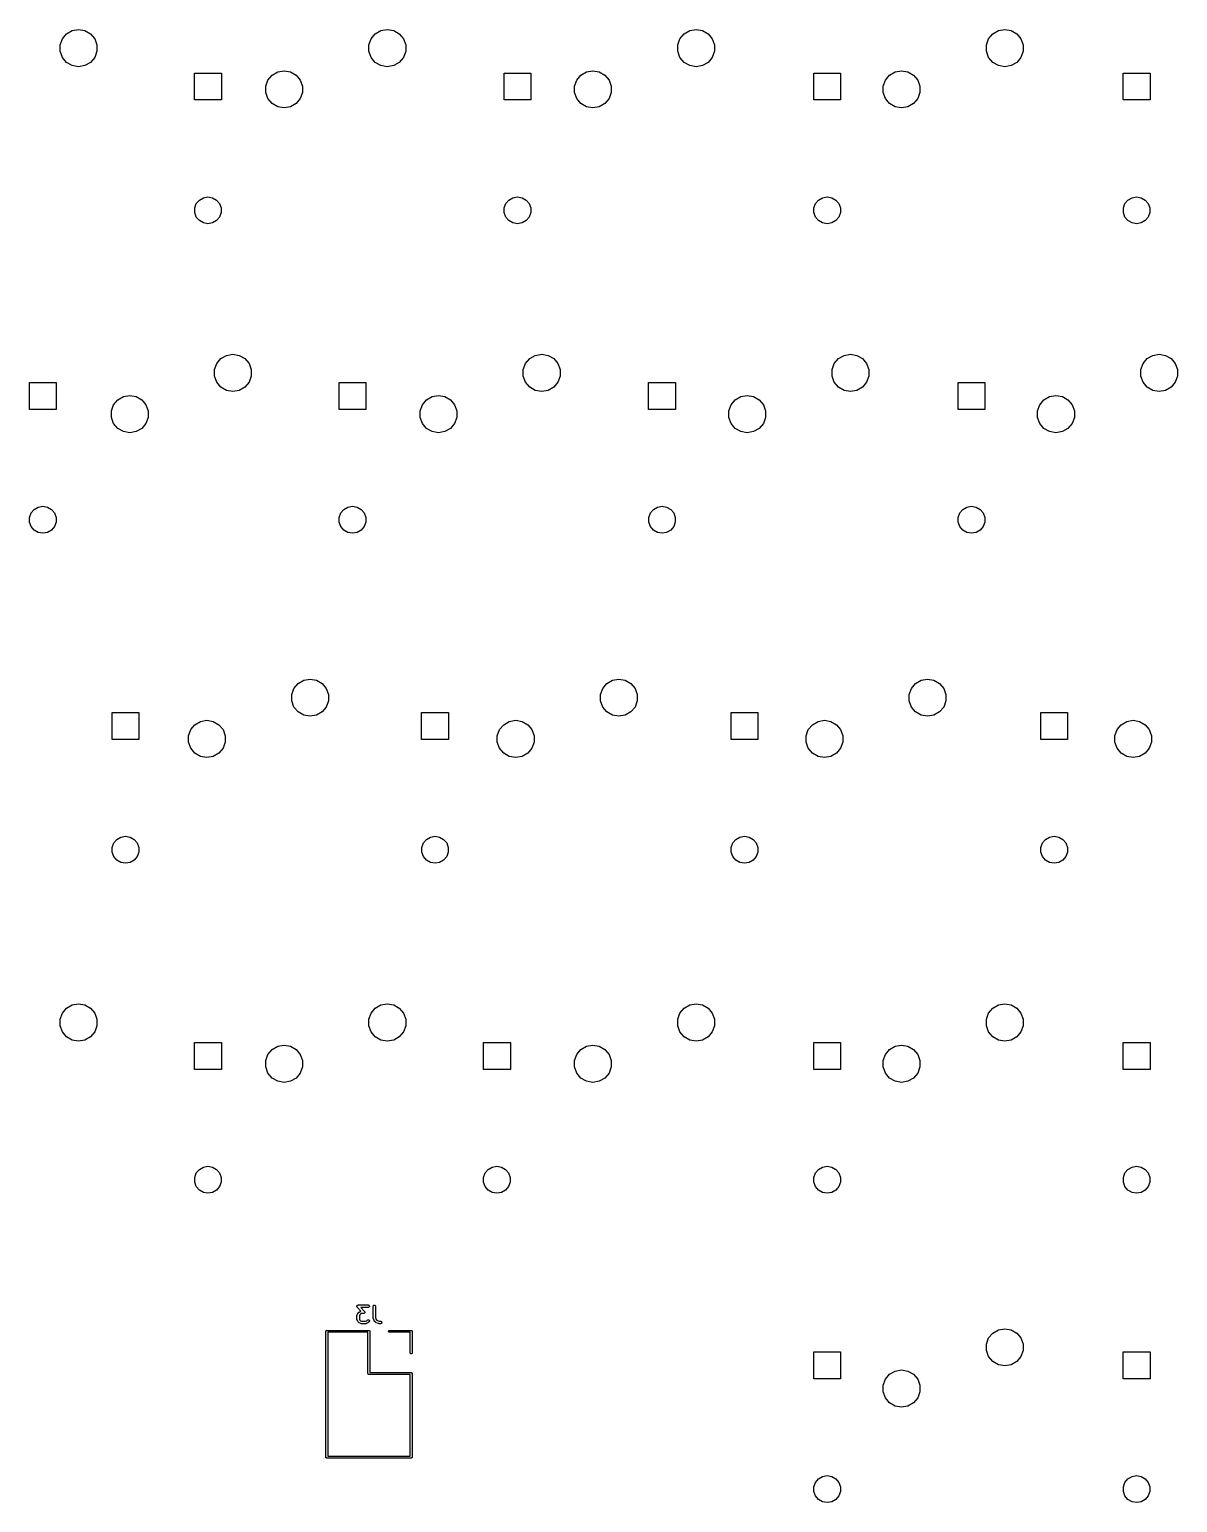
# Model space of a CAD drawing. Extents: x 48 to 327, y -250 to -138.
# Drawn here: x 190.1 to 260.8, y -244.5 to -153.8 of the extents above; entities that cross this region are included whole.
import ezdxf

# ---------------------------------------------------------------- set-up
doc = ezdxf.new("R2010")
doc.units = 0
doc.header["$MEASUREMENT"] = 0
doc.layers.add('BLACK', color=7, linetype='CONTINUOUS')

msp = doc.modelspace()

# ---------------------------------------------------------------- linework, layer by layer
at = {"layer": 'Black'}
for p, q in [((192.171, -154.346), (192.427, -154.041)), ((192.427, -154.041), (192.773, -153.842)), ((192.773, -153.842), (193.165, -153.773)), ((193.165, -153.773), (193.557, -153.842)), ((193.557, -153.842), (193.903, -154.041)), ((193.903, -154.041), (194.159, -154.346)), ((211.171, -154.346), (211.427, -154.041)), ((211.427, -154.041), (211.773, -153.842)), ((211.773, -153.842), (212.165, -153.773)), ((212.165, -153.773), (212.557, -153.842)), ((212.557, -153.842), (212.903, -154.041)), ((212.903, -154.041), (213.159, -154.346)), ((230.171, -154.346), (230.427, -154.041)), ((230.427, -154.041), (230.773, -153.842)), ((230.773, -153.842), (231.165, -153.773)), ((231.165, -153.773), (231.557, -153.842)), ((231.557, -153.842), (231.903, -154.041)), ((231.903, -154.041), (232.159, -154.346)), ((249.171, -154.346), (249.427, -154.041)), ((249.427, -154.041), (249.773, -153.842)), ((249.773, -153.842), (250.165, -153.773)), ((250.165, -153.773), (250.557, -153.842)), ((250.557, -153.842), (250.903, -154.041)), ((250.903, -154.041), (251.159, -154.346)), ((192.035, -154.721), (192.171, -154.346)), ((192.035, -155.119), (192.035, -154.721)), ((194.159, -154.346), (194.295, -154.721)), ((194.295, -154.721), (194.295, -155.119)), ((211.035, -154.721), (211.171, -154.346)), ((211.035, -155.119), (211.035, -154.721)), ((213.159, -154.346), (213.295, -154.721)), ((213.295, -154.721), (213.295, -155.119)), ((230.035, -154.721), (230.171, -154.346)), ((230.035, -155.119), (230.035, -154.721)), ((232.159, -154.346), (232.295, -154.721)), ((232.295, -154.721), (232.295, -155.119)), ((249.035, -154.721), (249.171, -154.346)), ((249.035, -155.119), (249.035, -154.721)), ((251.159, -154.346), (251.295, -154.721)), ((251.295, -154.721), (251.295, -155.119)), ((192.171, -155.494), (192.035, -155.119)), ((192.427, -155.799), (192.171, -155.494)), ((192.773, -155.998), (192.427, -155.799)), ((193.165, -156.067), (192.773, -155.998)), ((193.557, -155.998), (193.165, -156.067)), ((193.903, -155.799), (193.557, -155.998)), ((194.159, -155.494), (193.903, -155.799)), ((194.295, -155.119), (194.159, -155.494)), ((211.171, -155.494), (211.035, -155.119)), ((211.427, -155.799), (211.171, -155.494)), ((211.773, -155.998), (211.427, -155.799)), ((212.165, -156.067), (211.773, -155.998)), ((212.557, -155.998), (212.165, -156.067)), ((212.903, -155.799), (212.557, -155.998)), ((213.159, -155.494), (212.903, -155.799)), ((213.295, -155.119), (213.159, -155.494)), ((230.171, -155.494), (230.035, -155.119)), ((230.427, -155.799), (230.171, -155.494)), ((230.773, -155.998), (230.427, -155.799)), ((231.165, -156.067), (230.773, -155.998)), ((231.557, -155.998), (231.165, -156.067)), ((231.903, -155.799), (231.557, -155.998)), ((232.159, -155.494), (231.903, -155.799)), ((232.295, -155.119), (232.159, -155.494)), ((249.171, -155.494), (249.035, -155.119)), ((249.427, -155.799), (249.171, -155.494)), ((249.773, -155.998), (249.427, -155.799)), ((250.165, -156.067), (249.773, -155.998)), ((250.557, -155.998), (250.165, -156.067)), ((250.903, -155.799), (250.557, -155.998)), ((251.159, -155.494), (250.903, -155.799)), ((251.295, -155.119), (251.159, -155.494)), ((200.304, -158.115), (200.304, -156.464)), ((200.304, -156.464), (201.956, -156.464)), ((201.956, -156.464), (201.956, -158.115)), ((204.685, -157.261), (204.821, -156.886)), ((204.821, -156.886), (205.077, -156.581)), ((205.077, -156.581), (205.423, -156.382)), ((205.423, -156.382), (205.815, -156.313)), ((205.815, -156.313), (206.207, -156.382)), ((206.207, -156.382), (206.553, -156.581)), ((206.553, -156.581), (206.809, -156.886)), ((206.809, -156.886), (206.945, -157.261)), ((219.355, -158.115), (219.355, -156.464)), ((219.355, -156.464), (221.005, -156.464)), ((221.005, -156.464), (221.005, -158.115)), ((223.685, -157.261), (223.821, -156.886)), ((223.821, -156.886), (224.077, -156.581)), ((224.077, -156.581), (224.423, -156.382)), ((224.423, -156.382), (224.815, -156.313)), ((224.815, -156.313), (225.207, -156.382)), ((225.207, -156.382), (225.553, -156.581)), ((225.553, -156.581), (225.809, -156.886)), ((225.809, -156.886), (225.945, -157.261)), ((238.404, -158.115), (238.404, -156.464)), ((238.404, -156.464), (240.055, -156.464)), ((240.055, -156.464), (240.055, -158.115)), ((242.685, -157.261), (242.821, -156.886)), ((242.821, -156.886), (243.077, -156.581)), ((243.077, -156.581), (243.423, -156.382)), ((243.423, -156.382), (243.815, -156.313)), ((243.815, -156.313), (244.207, -156.382)), ((244.207, -156.382), (244.553, -156.581)), ((244.553, -156.581), (244.809, -156.886)), ((244.809, -156.886), (244.945, -157.261)), ((257.454, -158.115), (257.454, -156.464)), ((257.454, -156.464), (259.106, -156.464)), ((259.106, -156.464), (259.106, -158.115)), ((204.685, -157.659), (204.685, -157.261)), ((204.821, -158.034), (204.685, -157.659)), ((206.945, -157.659), (206.809, -158.034)), ((206.945, -157.261), (206.945, -157.659)), ((223.685, -157.659), (223.685, -157.261)), ((223.821, -158.034), (223.685, -157.659)), ((225.945, -157.659), (225.809, -158.034)), ((225.945, -157.261), (225.945, -157.659)), ((242.685, -157.659), (242.685, -157.261)), ((242.821, -158.034), (242.685, -157.659)), ((244.945, -157.659), (244.809, -158.034)), ((244.945, -157.261), (244.945, -157.659)), ((201.956, -158.115), (200.304, -158.115)), ((205.077, -158.339), (204.821, -158.034)), ((205.423, -158.538), (205.077, -158.339)), ((205.815, -158.607), (205.423, -158.538)), ((206.207, -158.538), (205.815, -158.607)), ((206.553, -158.339), (206.207, -158.538)), ((206.809, -158.034), (206.553, -158.339)), ((221.005, -158.115), (219.355, -158.115)), ((224.077, -158.339), (223.821, -158.034)), ((224.423, -158.538), (224.077, -158.339)), ((224.815, -158.607), (224.423, -158.538)), ((225.207, -158.538), (224.815, -158.607)), ((225.553, -158.339), (225.207, -158.538)), ((225.809, -158.034), (225.553, -158.339)), ((240.055, -158.115), (238.404, -158.115)), ((243.077, -158.339), (242.821, -158.034)), ((243.423, -158.538), (243.077, -158.339)), ((243.815, -158.607), (243.423, -158.538)), ((244.207, -158.538), (243.815, -158.607)), ((244.553, -158.339), (244.207, -158.538)), ((244.809, -158.034), (244.553, -158.339)), ((259.106, -158.115), (257.454, -158.115)), ((200.597, -164.275), (200.847, -164.131)), ((200.847, -164.131), (201.13, -164.081)), ((201.13, -164.081), (201.413, -164.131)), ((201.413, -164.131), (201.663, -164.275)), ((219.647, -164.275), (219.897, -164.131)), ((219.897, -164.131), (220.18, -164.081)), ((220.18, -164.081), (220.463, -164.131)), ((220.463, -164.131), (220.713, -164.275)), ((238.697, -164.275), (238.947, -164.131)), ((238.947, -164.131), (239.23, -164.081)), ((239.23, -164.081), (239.513, -164.131)), ((239.513, -164.131), (239.763, -164.275)), ((257.747, -164.275), (257.997, -164.131)), ((257.997, -164.131), (258.28, -164.081)), ((258.28, -164.081), (258.563, -164.131)), ((258.563, -164.131), (258.813, -164.275)), ((200.314, -164.766), (200.412, -164.496)), ((200.314, -165.054), (200.314, -164.766)), ((200.412, -165.324), (200.314, -165.054)), ((200.412, -164.496), (200.597, -164.275)), ((201.663, -164.275), (201.848, -164.496)), ((201.848, -164.496), (201.946, -164.766)), ((201.946, -165.054), (201.848, -165.324)), ((201.946, -164.766), (201.946, -165.054)), ((219.364, -164.766), (219.462, -164.496)), ((219.364, -165.054), (219.364, -164.766)), ((219.462, -165.324), (219.364, -165.054)), ((219.462, -164.496), (219.647, -164.275)), ((220.713, -164.275), (220.898, -164.496)), ((220.898, -164.496), (220.996, -164.766)), ((220.996, -165.054), (220.898, -165.324)), ((220.996, -164.766), (220.996, -165.054)), ((238.414, -164.766), (238.512, -164.496)), ((238.414, -165.054), (238.414, -164.766)), ((238.512, -165.324), (238.414, -165.054)), ((238.512, -164.496), (238.697, -164.275)), ((239.763, -164.275), (239.948, -164.496)), ((239.948, -164.496), (240.046, -164.766)), ((240.046, -165.054), (239.948, -165.324)), ((240.046, -164.766), (240.046, -165.054)), ((257.464, -164.766), (257.562, -164.496)), ((257.464, -165.054), (257.464, -164.766)), ((257.562, -165.324), (257.464, -165.054)), ((257.562, -164.496), (257.747, -164.275)), ((258.813, -164.275), (258.998, -164.496)), ((258.998, -164.496), (259.096, -164.766)), ((259.096, -165.054), (258.998, -165.324)), ((259.096, -164.766), (259.096, -165.054)), ((200.597, -165.545), (200.412, -165.324)), ((200.847, -165.689), (200.597, -165.545)), ((201.13, -165.739), (200.847, -165.689)), ((201.413, -165.689), (201.13, -165.739)), ((201.663, -165.545), (201.413, -165.689)), ((201.848, -165.324), (201.663, -165.545)), ((219.647, -165.545), (219.462, -165.324)), ((219.897, -165.689), (219.647, -165.545)), ((220.18, -165.739), (219.897, -165.689)), ((220.463, -165.689), (220.18, -165.739)), ((220.713, -165.545), (220.463, -165.689)), ((220.898, -165.324), (220.713, -165.545)), ((238.697, -165.545), (238.512, -165.324)), ((238.947, -165.689), (238.697, -165.545)), ((239.23, -165.739), (238.947, -165.689)), ((239.513, -165.689), (239.23, -165.739)), ((239.763, -165.545), (239.513, -165.689)), ((239.948, -165.324), (239.763, -165.545)), ((257.747, -165.545), (257.562, -165.324)), ((257.997, -165.689), (257.747, -165.545)), ((258.28, -165.739), (257.997, -165.689)), ((258.563, -165.689), (258.28, -165.739)), ((258.813, -165.545), (258.563, -165.689)), ((258.998, -165.324), (258.813, -165.545)), ((201.671, -174.346), (201.927, -174.041)), ((201.927, -174.041), (202.273, -173.842)), ((202.273, -173.842), (202.665, -173.773)), ((202.665, -173.773), (203.057, -173.842)), ((203.057, -173.842), (203.403, -174.041)), ((203.403, -174.041), (203.659, -174.346)), ((220.671, -174.346), (220.927, -174.041)), ((220.927, -174.041), (221.273, -173.842)), ((221.273, -173.842), (221.665, -173.773)), ((221.665, -173.773), (222.057, -173.842)), ((222.057, -173.842), (222.403, -174.041)), ((222.403, -174.041), (222.659, -174.346)), ((239.671, -174.346), (239.927, -174.041)), ((239.927, -174.041), (240.273, -173.842)), ((240.273, -173.842), (240.665, -173.773)), ((240.665, -173.773), (241.057, -173.842)), ((241.057, -173.842), (241.403, -174.041)), ((241.403, -174.041), (241.659, -174.346)), ((258.671, -174.346), (258.927, -174.041)), ((258.927, -174.041), (259.273, -173.842)), ((259.273, -173.842), (259.665, -173.773)), ((259.665, -173.773), (260.057, -173.842)), ((260.057, -173.842), (260.403, -174.041)), ((260.403, -174.041), (260.659, -174.346)), ((201.535, -174.721), (201.671, -174.346)), ((201.535, -175.119), (201.535, -174.721)), ((203.659, -174.346), (203.795, -174.721)), ((203.795, -174.721), (203.795, -175.119)), ((220.535, -174.721), (220.671, -174.346)), ((220.535, -175.119), (220.535, -174.721)), ((222.659, -174.346), (222.795, -174.721)), ((222.795, -174.721), (222.795, -175.119)), ((239.535, -174.721), (239.671, -174.346)), ((239.535, -175.119), (239.535, -174.721)), ((241.659, -174.346), (241.795, -174.721)), ((241.795, -174.721), (241.795, -175.119)), ((258.535, -174.721), (258.671, -174.346)), ((258.535, -175.119), (258.535, -174.721)), ((260.659, -174.346), (260.795, -174.721)), ((260.795, -174.721), (260.795, -175.119)), ((190.144, -177.165), (190.144, -175.514)), ((190.144, -175.514), (191.796, -175.514)), ((191.796, -175.514), (191.796, -177.165)), ((201.671, -175.494), (201.535, -175.119)), ((201.927, -175.799), (201.671, -175.494)), ((202.273, -175.998), (201.927, -175.799)), ((203.403, -175.799), (203.057, -175.998)), ((203.659, -175.494), (203.403, -175.799)), ((203.795, -175.119), (203.659, -175.494)), ((209.194, -177.165), (209.194, -175.514)), ((209.194, -175.514), (210.845, -175.514)), ((210.845, -175.514), (210.845, -177.165)), ((220.671, -175.494), (220.535, -175.119)), ((220.927, -175.799), (220.671, -175.494)), ((221.273, -175.998), (220.927, -175.799)), ((222.403, -175.799), (222.057, -175.998)), ((222.659, -175.494), (222.403, -175.799)), ((222.795, -175.119), (222.659, -175.494)), ((228.244, -177.165), (228.244, -175.514)), ((228.244, -175.514), (229.895, -175.514)), ((229.895, -175.514), (229.895, -177.165)), ((239.671, -175.494), (239.535, -175.119)), ((239.927, -175.799), (239.671, -175.494)), ((240.273, -175.998), (239.927, -175.799)), ((241.403, -175.799), (241.057, -175.998)), ((241.659, -175.494), (241.403, -175.799)), ((241.795, -175.119), (241.659, -175.494)), ((247.294, -177.165), (247.294, -175.514)), ((247.294, -175.514), (248.945, -175.514)), ((248.945, -175.514), (248.945, -177.165)), ((258.671, -175.494), (258.535, -175.119)), ((258.927, -175.799), (258.671, -175.494)), ((259.273, -175.998), (258.927, -175.799)), ((260.403, -175.799), (260.057, -175.998)), ((260.659, -175.494), (260.403, -175.799)), ((260.795, -175.119), (260.659, -175.494)), ((195.321, -176.886), (195.577, -176.581)), ((195.577, -176.581), (195.923, -176.382)), ((195.923, -176.382), (196.315, -176.313)), ((196.315, -176.313), (196.707, -176.382)), ((196.707, -176.382), (197.053, -176.581)), ((197.053, -176.581), (197.309, -176.886)), ((202.665, -176.067), (202.273, -175.998)), ((203.057, -175.998), (202.665, -176.067)), ((214.321, -176.886), (214.577, -176.581)), ((214.577, -176.581), (214.923, -176.382)), ((214.923, -176.382), (215.315, -176.313)), ((215.315, -176.313), (215.707, -176.382)), ((215.707, -176.382), (216.053, -176.581)), ((216.053, -176.581), (216.309, -176.886)), ((221.665, -176.067), (221.273, -175.998)), ((222.057, -175.998), (221.665, -176.067)), ((233.321, -176.886), (233.577, -176.581)), ((233.577, -176.581), (233.923, -176.382)), ((233.923, -176.382), (234.315, -176.313)), ((234.315, -176.313), (234.707, -176.382)), ((234.707, -176.382), (235.053, -176.581)), ((235.053, -176.581), (235.309, -176.886)), ((240.665, -176.067), (240.273, -175.998)), ((241.057, -175.998), (240.665, -176.067)), ((252.321, -176.886), (252.577, -176.581)), ((252.577, -176.581), (252.923, -176.382)), ((252.923, -176.382), (253.315, -176.313)), ((253.315, -176.313), (253.707, -176.382)), ((253.707, -176.382), (254.053, -176.581)), ((254.053, -176.581), (254.309, -176.886)), ((259.665, -176.067), (259.273, -175.998)), ((260.057, -175.998), (259.665, -176.067)), ((191.796, -177.165), (190.144, -177.165)), ((195.185, -177.261), (195.321, -176.886)), ((195.185, -177.659), (195.185, -177.261)), ((195.321, -178.034), (195.185, -177.659)), ((197.309, -176.886), (197.445, -177.261)), ((197.445, -177.659), (197.309, -178.034)), ((197.445, -177.261), (197.445, -177.659)), ((210.845, -177.165), (209.194, -177.165)), ((214.185, -177.261), (214.321, -176.886)), ((214.185, -177.659), (214.185, -177.261)), ((214.321, -178.034), (214.185, -177.659)), ((216.309, -176.886), (216.445, -177.261)), ((216.445, -177.659), (216.309, -178.034)), ((216.445, -177.261), (216.445, -177.659)), ((229.895, -177.165), (228.244, -177.165)), ((233.185, -177.261), (233.321, -176.886)), ((233.185, -177.659), (233.185, -177.261)), ((233.321, -178.034), (233.185, -177.659)), ((235.309, -176.886), (235.445, -177.261)), ((235.445, -177.659), (235.309, -178.034)), ((235.445, -177.261), (235.445, -177.659)), ((248.945, -177.165), (247.294, -177.165)), ((252.185, -177.261), (252.321, -176.886)), ((252.185, -177.659), (252.185, -177.261)), ((252.321, -178.034), (252.185, -177.659)), ((254.309, -176.886), (254.445, -177.261)), ((254.445, -177.659), (254.309, -178.034)), ((254.445, -177.261), (254.445, -177.659)), ((195.577, -178.339), (195.321, -178.034)), ((195.923, -178.538), (195.577, -178.339)), ((196.315, -178.607), (195.923, -178.538)), ((196.707, -178.538), (196.315, -178.607)), ((197.053, -178.339), (196.707, -178.538)), ((197.309, -178.034), (197.053, -178.339)), ((214.577, -178.339), (214.321, -178.034)), ((214.923, -178.538), (214.577, -178.339)), ((215.315, -178.607), (214.923, -178.538)), ((215.707, -178.538), (215.315, -178.607)), ((216.053, -178.339), (215.707, -178.538)), ((216.309, -178.034), (216.053, -178.339)), ((233.577, -178.339), (233.321, -178.034)), ((233.923, -178.538), (233.577, -178.339)), ((234.315, -178.607), (233.923, -178.538)), ((234.707, -178.538), (234.315, -178.607)), ((235.053, -178.339), (234.707, -178.538)), ((235.309, -178.034), (235.053, -178.339)), ((252.577, -178.339), (252.321, -178.034)), ((252.923, -178.538), (252.577, -178.339)), ((253.315, -178.607), (252.923, -178.538)), ((253.707, -178.538), (253.315, -178.607)), ((254.053, -178.339), (253.707, -178.538)), ((254.309, -178.034), (254.053, -178.339)), ((190.437, -183.325), (190.687, -183.181)), ((190.687, -183.181), (190.97, -183.131)), ((190.97, -183.131), (191.253, -183.181)), ((191.253, -183.181), (191.503, -183.325)), ((209.487, -183.325), (209.737, -183.181)), ((209.737, -183.181), (210.02, -183.131)), ((210.02, -183.131), (210.303, -183.181)), ((210.303, -183.181), (210.553, -183.325)), ((228.537, -183.325), (228.787, -183.181)), ((228.787, -183.181), (229.07, -183.131)), ((229.07, -183.131), (229.353, -183.181)), ((229.353, -183.181), (229.603, -183.325)), ((247.587, -183.325), (247.837, -183.181)), ((247.837, -183.181), (248.12, -183.131)), ((248.12, -183.131), (248.403, -183.181)), ((248.403, -183.181), (248.653, -183.325)), ((190.154, -183.816), (190.252, -183.546)), ((190.154, -184.104), (190.154, -183.816)), ((190.252, -184.374), (190.154, -184.104)), ((190.252, -183.546), (190.437, -183.325)), ((191.503, -183.325), (191.688, -183.546)), ((191.688, -183.546), (191.786, -183.816)), ((191.786, -184.104), (191.688, -184.374)), ((191.786, -183.816), (191.786, -184.104)), ((209.204, -183.816), (209.302, -183.546)), ((209.204, -184.104), (209.204, -183.816)), ((209.302, -184.374), (209.204, -184.104)), ((209.302, -183.546), (209.487, -183.325)), ((210.553, -183.325), (210.738, -183.546)), ((210.738, -183.546), (210.836, -183.816)), ((210.836, -184.104), (210.738, -184.374)), ((210.836, -183.816), (210.836, -184.104)), ((228.254, -183.816), (228.352, -183.546)), ((228.254, -184.104), (228.254, -183.816)), ((228.352, -184.374), (228.254, -184.104)), ((228.352, -183.546), (228.537, -183.325)), ((229.603, -183.325), (229.788, -183.546)), ((229.788, -183.546), (229.886, -183.816)), ((229.886, -184.104), (229.788, -184.374)), ((229.886, -183.816), (229.886, -184.104)), ((247.304, -183.816), (247.402, -183.546)), ((247.304, -184.104), (247.304, -183.816)), ((247.402, -184.374), (247.304, -184.104)), ((247.402, -183.546), (247.587, -183.325)), ((248.653, -183.325), (248.838, -183.546)), ((248.838, -183.546), (248.936, -183.816)), ((248.936, -184.104), (248.838, -184.374)), ((248.936, -183.816), (248.936, -184.104)), ((190.437, -184.595), (190.252, -184.374)), ((190.687, -184.739), (190.437, -184.595)), ((190.97, -184.789), (190.687, -184.739)), ((191.253, -184.739), (190.97, -184.789)), ((191.503, -184.595), (191.253, -184.739)), ((191.688, -184.374), (191.503, -184.595)), ((209.487, -184.595), (209.302, -184.374)), ((209.737, -184.739), (209.487, -184.595)), ((210.02, -184.789), (209.737, -184.739)), ((210.303, -184.739), (210.02, -184.789)), ((210.553, -184.595), (210.303, -184.739)), ((210.738, -184.374), (210.553, -184.595)), ((228.537, -184.595), (228.352, -184.374)), ((228.787, -184.739), (228.537, -184.595)), ((229.07, -184.789), (228.787, -184.739)), ((229.353, -184.739), (229.07, -184.789)), ((229.603, -184.595), (229.353, -184.739)), ((229.788, -184.374), (229.603, -184.595)), ((247.587, -184.595), (247.402, -184.374)), ((247.837, -184.739), (247.587, -184.595)), ((248.12, -184.789), (247.837, -184.739)), ((248.403, -184.739), (248.12, -184.789)), ((248.653, -184.595), (248.403, -184.739)), ((248.838, -184.374), (248.653, -184.595)), ((206.421, -194.346), (206.677, -194.041)), ((206.677, -194.041), (207.023, -193.842)), ((207.023, -193.842), (207.415, -193.773)), ((207.415, -193.773), (207.807, -193.842)), ((207.807, -193.842), (208.153, -194.041)), ((208.153, -194.041), (208.409, -194.346)), ((225.421, -194.346), (225.677, -194.041)), ((225.677, -194.041), (226.023, -193.842)), ((226.023, -193.842), (226.415, -193.773)), ((226.415, -193.773), (226.807, -193.842)), ((226.807, -193.842), (227.153, -194.041)), ((227.153, -194.041), (227.409, -194.346)), ((244.421, -194.346), (244.677, -194.041)), ((244.677, -194.041), (245.023, -193.842)), ((245.023, -193.842), (245.415, -193.773)), ((245.415, -193.773), (245.807, -193.842)), ((245.807, -193.842), (246.153, -194.041)), ((246.153, -194.041), (246.409, -194.346)), ((206.285, -194.721), (206.421, -194.346)), ((206.285, -195.119), (206.285, -194.721)), ((208.409, -194.346), (208.545, -194.721)), ((208.545, -194.721), (208.545, -195.119)), ((225.285, -194.721), (225.421, -194.346)), ((225.285, -195.119), (225.285, -194.721)), ((227.409, -194.346), (227.545, -194.721)), ((227.545, -194.721), (227.545, -195.119)), ((244.285, -194.721), (244.421, -194.346)), ((244.285, -195.119), (244.285, -194.721)), ((246.409, -194.346), (246.545, -194.721)), ((246.545, -194.721), (246.545, -195.119)), ((195.224, -197.486), (195.224, -195.834)), ((195.224, -195.834), (196.875, -195.834)), ((196.875, -195.834), (196.875, -197.486)), ((206.421, -195.494), (206.285, -195.119)), ((206.677, -195.799), (206.421, -195.494)), ((207.023, -195.998), (206.677, -195.799)), ((208.153, -195.799), (207.807, -195.998)), ((208.409, -195.494), (208.153, -195.799)), ((208.545, -195.119), (208.409, -195.494)), ((214.274, -197.486), (214.274, -195.834)), ((214.274, -195.834), (215.925, -195.834)), ((215.925, -195.834), (215.925, -197.486)), ((225.421, -195.494), (225.285, -195.119)), ((225.677, -195.799), (225.421, -195.494)), ((226.023, -195.998), (225.677, -195.799)), ((227.153, -195.799), (226.807, -195.998)), ((227.409, -195.494), (227.153, -195.799)), ((227.545, -195.119), (227.409, -195.494)), ((233.325, -197.486), (233.325, -195.834)), ((233.325, -195.834), (234.975, -195.834)), ((234.975, -195.834), (234.975, -197.486)), ((244.421, -195.494), (244.285, -195.119)), ((244.677, -195.799), (244.421, -195.494)), ((245.023, -195.998), (244.677, -195.799)), ((246.153, -195.799), (245.807, -195.998)), ((246.409, -195.494), (246.153, -195.799)), ((246.545, -195.119), (246.409, -195.494)), ((252.374, -197.486), (252.374, -195.834)), ((252.374, -195.834), (254.025, -195.834)), ((254.025, -195.834), (254.025, -197.486)), ((200.071, -196.886), (200.327, -196.581)), ((200.327, -196.581), (200.673, -196.382)), ((200.673, -196.382), (201.065, -196.313)), ((201.065, -196.313), (201.457, -196.382)), ((201.457, -196.382), (201.803, -196.581)), ((201.803, -196.581), (202.059, -196.886)), ((207.415, -196.067), (207.023, -195.998)), ((207.807, -195.998), (207.415, -196.067)), ((219.071, -196.886), (219.327, -196.581)), ((219.327, -196.581), (219.673, -196.382)), ((219.673, -196.382), (220.065, -196.313)), ((220.065, -196.313), (220.457, -196.382)), ((220.457, -196.382), (220.803, -196.581)), ((220.803, -196.581), (221.059, -196.886)), ((226.415, -196.067), (226.023, -195.998)), ((226.807, -195.998), (226.415, -196.067)), ((238.071, -196.886), (238.327, -196.581)), ((238.327, -196.581), (238.673, -196.382)), ((238.673, -196.382), (239.065, -196.313)), ((239.065, -196.313), (239.457, -196.382)), ((239.457, -196.382), (239.803, -196.581)), ((239.803, -196.581), (240.059, -196.886)), ((245.415, -196.067), (245.023, -195.998)), ((245.807, -195.998), (245.415, -196.067)), ((257.071, -196.886), (257.327, -196.581)), ((257.327, -196.581), (257.673, -196.382)), ((257.673, -196.382), (258.065, -196.313)), ((258.065, -196.313), (258.457, -196.382)), ((258.457, -196.382), (258.803, -196.581)), ((258.803, -196.581), (259.059, -196.886)), ((196.875, -197.486), (195.224, -197.486)), ((199.935, -197.261), (200.071, -196.886)), ((199.935, -197.659), (199.935, -197.261)), ((200.071, -198.034), (199.935, -197.659)), ((202.059, -196.886), (202.195, -197.261)), ((202.195, -197.659), (202.059, -198.034)), ((202.195, -197.261), (202.195, -197.659)), ((215.925, -197.486), (214.274, -197.486)), ((218.935, -197.261), (219.071, -196.886)), ((218.935, -197.659), (218.935, -197.261)), ((219.071, -198.034), (218.935, -197.659)), ((221.059, -196.886), (221.195, -197.261)), ((221.195, -197.659), (221.059, -198.034)), ((221.195, -197.261), (221.195, -197.659)), ((234.975, -197.486), (233.325, -197.486)), ((237.935, -197.261), (238.071, -196.886)), ((237.935, -197.659), (237.935, -197.261)), ((238.071, -198.034), (237.935, -197.659)), ((240.059, -196.886), (240.195, -197.261)), ((240.195, -197.659), (240.059, -198.034)), ((240.195, -197.261), (240.195, -197.659)), ((254.025, -197.486), (252.374, -197.486)), ((256.935, -197.261), (257.071, -196.886)), ((256.935, -197.659), (256.935, -197.261)), ((257.071, -198.034), (256.935, -197.659)), ((259.059, -196.886), (259.195, -197.261)), ((259.195, -197.659), (259.059, -198.034)), ((259.195, -197.261), (259.195, -197.659)), ((200.327, -198.339), (200.071, -198.034)), ((200.673, -198.538), (200.327, -198.339)), ((201.065, -198.607), (200.673, -198.538)), ((201.457, -198.538), (201.065, -198.607)), ((201.803, -198.339), (201.457, -198.538)), ((202.059, -198.034), (201.803, -198.339)), ((219.327, -198.339), (219.071, -198.034)), ((219.673, -198.538), (219.327, -198.339)), ((220.065, -198.607), (219.673, -198.538)), ((220.457, -198.538), (220.065, -198.607)), ((220.803, -198.339), (220.457, -198.538)), ((221.059, -198.034), (220.803, -198.339)), ((238.327, -198.339), (238.071, -198.034)), ((238.673, -198.538), (238.327, -198.339)), ((239.065, -198.607), (238.673, -198.538)), ((239.457, -198.538), (239.065, -198.607)), ((239.803, -198.339), (239.457, -198.538)), ((240.059, -198.034), (239.803, -198.339)), ((257.327, -198.339), (257.071, -198.034)), ((257.673, -198.538), (257.327, -198.339)), ((258.065, -198.607), (257.673, -198.538)), ((258.457, -198.538), (258.065, -198.607)), ((258.803, -198.339), (258.457, -198.538)), ((259.059, -198.034), (258.803, -198.339)), ((195.234, -204.136), (195.332, -203.866)), ((195.332, -203.866), (195.517, -203.645)), ((195.517, -203.645), (195.767, -203.501)), ((195.767, -203.501), (196.05, -203.451)), ((196.05, -203.451), (196.333, -203.501)), ((196.333, -203.501), (196.583, -203.645)), ((196.583, -203.645), (196.768, -203.866)), ((196.768, -203.866), (196.866, -204.136)), ((214.284, -204.136), (214.382, -203.866)), ((214.382, -203.866), (214.567, -203.645)), ((214.567, -203.645), (214.817, -203.501)), ((214.817, -203.501), (215.1, -203.451)), ((215.1, -203.451), (215.383, -203.501)), ((215.383, -203.501), (215.633, -203.645)), ((215.633, -203.645), (215.818, -203.866)), ((215.818, -203.866), (215.916, -204.136)), ((233.334, -204.136), (233.432, -203.866)), ((233.432, -203.866), (233.617, -203.645)), ((233.617, -203.645), (233.867, -203.501)), ((233.867, -203.501), (234.15, -203.451)), ((234.15, -203.451), (234.433, -203.501)), ((234.433, -203.501), (234.683, -203.645)), ((234.683, -203.645), (234.868, -203.866)), ((234.868, -203.866), (234.966, -204.136)), ((252.384, -204.136), (252.482, -203.866)), ((252.482, -203.866), (252.667, -203.645)), ((252.667, -203.645), (252.917, -203.501)), ((252.917, -203.501), (253.2, -203.451)), ((253.2, -203.451), (253.483, -203.501)), ((253.483, -203.501), (253.733, -203.645)), ((253.733, -203.645), (253.918, -203.866)), ((253.918, -203.866), (254.016, -204.136)), ((195.234, -204.424), (195.234, -204.136)), ((195.332, -204.694), (195.234, -204.424)), ((195.517, -204.915), (195.332, -204.694)), ((195.767, -205.059), (195.517, -204.915)), ((196.583, -204.915), (196.333, -205.059)), ((196.768, -204.694), (196.583, -204.915)), ((196.866, -204.424), (196.768, -204.694)), ((196.866, -204.136), (196.866, -204.424)), ((214.284, -204.424), (214.284, -204.136)), ((214.382, -204.694), (214.284, -204.424)), ((214.567, -204.915), (214.382, -204.694)), ((214.817, -205.059), (214.567, -204.915)), ((215.633, -204.915), (215.383, -205.059)), ((215.818, -204.694), (215.633, -204.915)), ((215.916, -204.424), (215.818, -204.694)), ((215.916, -204.136), (215.916, -204.424)), ((233.334, -204.424), (233.334, -204.136)), ((233.432, -204.694), (233.334, -204.424)), ((233.617, -204.915), (233.432, -204.694)), ((233.867, -205.059), (233.617, -204.915)), ((234.683, -204.915), (234.433, -205.059)), ((234.868, -204.694), (234.683, -204.915)), ((234.966, -204.424), (234.868, -204.694)), ((234.966, -204.136), (234.966, -204.424)), ((252.384, -204.424), (252.384, -204.136)), ((252.482, -204.694), (252.384, -204.424)), ((252.667, -204.915), (252.482, -204.694)), ((252.917, -205.059), (252.667, -204.915)), ((253.733, -204.915), (253.483, -205.059)), ((253.918, -204.694), (253.733, -204.915)), ((254.016, -204.424), (253.918, -204.694)), ((254.016, -204.136), (254.016, -204.424)), ((196.05, -205.109), (195.767, -205.059)), ((196.333, -205.059), (196.05, -205.109)), ((215.1, -205.109), (214.817, -205.059)), ((215.383, -205.059), (215.1, -205.109)), ((234.15, -205.109), (233.867, -205.059)), ((234.433, -205.059), (234.15, -205.109)), ((253.2, -205.109), (252.917, -205.059)), ((253.483, -205.059), (253.2, -205.109)), ((192.171, -214.346), (192.427, -214.041)), ((192.427, -214.041), (192.773, -213.842)), ((192.773, -213.842), (193.165, -213.773)), ((193.165, -213.773), (193.557, -213.842)), ((193.557, -213.842), (193.903, -214.041)), ((193.903, -214.041), (194.159, -214.346)), ((211.171, -214.346), (211.427, -214.041)), ((211.427, -214.041), (211.773, -213.842)), ((211.773, -213.842), (212.165, -213.773)), ((212.165, -213.773), (212.557, -213.842)), ((212.557, -213.842), (212.903, -214.041)), ((212.903, -214.041), (213.159, -214.346)), ((230.171, -214.346), (230.427, -214.041)), ((230.427, -214.041), (230.773, -213.842)), ((230.773, -213.842), (231.165, -213.773)), ((231.165, -213.773), (231.557, -213.842)), ((231.557, -213.842), (231.903, -214.041)), ((231.903, -214.041), (232.159, -214.346)), ((249.171, -214.346), (249.427, -214.041)), ((249.427, -214.041), (249.773, -213.842)), ((249.773, -213.842), (250.165, -213.773)), ((250.165, -213.773), (250.557, -213.842)), ((250.557, -213.842), (250.903, -214.041)), ((250.903, -214.041), (251.159, -214.346)), ((192.035, -214.721), (192.171, -214.346)), ((192.035, -215.119), (192.035, -214.721)), ((194.159, -214.346), (194.295, -214.721)), ((194.295, -214.721), (194.295, -215.119)), ((211.035, -214.721), (211.171, -214.346)), ((211.035, -215.119), (211.035, -214.721)), ((213.159, -214.346), (213.295, -214.721)), ((213.295, -214.721), (213.295, -215.119)), ((230.035, -214.721), (230.171, -214.346)), ((230.035, -215.119), (230.035, -214.721)), ((232.159, -214.346), (232.295, -214.721)), ((232.295, -214.721), (232.295, -215.119)), ((249.035, -214.721), (249.171, -214.346)), ((249.035, -215.119), (249.035, -214.721)), ((251.159, -214.346), (251.295, -214.721)), ((251.295, -214.721), (251.295, -215.119)), ((192.171, -215.494), (192.035, -215.119)), ((192.427, -215.799), (192.171, -215.494)), ((192.773, -215.998), (192.427, -215.799)), ((193.903, -215.799), (193.557, -215.998)), ((194.159, -215.494), (193.903, -215.799)), ((194.295, -215.119), (194.159, -215.494)), ((211.171, -215.494), (211.035, -215.119)), ((211.427, -215.799), (211.171, -215.494)), ((211.773, -215.998), (211.427, -215.799)), ((212.903, -215.799), (212.557, -215.998)), ((213.159, -215.494), (212.903, -215.799)), ((213.295, -215.119), (213.159, -215.494)), ((230.171, -215.494), (230.035, -215.119)), ((230.427, -215.799), (230.171, -215.494)), ((230.773, -215.998), (230.427, -215.799)), ((231.903, -215.799), (231.557, -215.998)), ((232.159, -215.494), (231.903, -215.799)), ((232.295, -215.119), (232.159, -215.494)), ((249.171, -215.494), (249.035, -215.119)), ((249.427, -215.799), (249.171, -215.494)), ((249.773, -215.998), (249.427, -215.799)), ((250.903, -215.799), (250.557, -215.998)), ((251.159, -215.494), (250.903, -215.799)), ((251.295, -215.119), (251.159, -215.494)), ((193.165, -216.067), (192.773, -215.998)), ((193.557, -215.998), (193.165, -216.067)), ((200.304, -217.805), (200.304, -216.154)), ((200.304, -216.154), (201.956, -216.154)), ((201.956, -216.154), (201.956, -217.805)), ((204.821, -216.886), (205.077, -216.581)), ((205.077, -216.581), (205.423, -216.382)), ((205.423, -216.382), (205.815, -216.313)), ((205.815, -216.313), (206.207, -216.382)), ((206.207, -216.382), (206.553, -216.581)), ((206.553, -216.581), (206.809, -216.886)), ((212.165, -216.067), (211.773, -215.998)), ((212.557, -215.998), (212.165, -216.067)), ((218.084, -217.805), (218.084, -216.154)), ((218.084, -216.154), (219.736, -216.154)), ((219.736, -216.154), (219.736, -217.805)), ((223.821, -216.886), (224.077, -216.581)), ((224.077, -216.581), (224.423, -216.382)), ((224.423, -216.382), (224.815, -216.313)), ((224.815, -216.313), (225.207, -216.382)), ((225.207, -216.382), (225.553, -216.581)), ((225.553, -216.581), (225.809, -216.886)), ((231.165, -216.067), (230.773, -215.998)), ((231.557, -215.998), (231.165, -216.067)), ((238.404, -217.805), (238.404, -216.154)), ((238.404, -216.154), (240.055, -216.154)), ((240.055, -216.154), (240.055, -217.805)), ((242.821, -216.886), (243.077, -216.581)), ((243.077, -216.581), (243.423, -216.382)), ((243.423, -216.382), (243.815, -216.313)), ((243.815, -216.313), (244.207, -216.382)), ((244.207, -216.382), (244.553, -216.581)), ((244.553, -216.581), (244.809, -216.886)), ((250.165, -216.067), (249.773, -215.998)), ((250.557, -215.998), (250.165, -216.067)), ((257.454, -217.805), (257.454, -216.154)), ((257.454, -216.154), (259.106, -216.154)), ((259.106, -216.154), (259.106, -217.805)), ((204.685, -217.261), (204.821, -216.886)), ((204.685, -217.659), (204.685, -217.261)), ((204.821, -218.034), (204.685, -217.659)), ((206.809, -216.886), (206.945, -217.261)), ((206.945, -217.659), (206.809, -218.034)), ((206.945, -217.261), (206.945, -217.659)), ((223.685, -217.261), (223.821, -216.886)), ((223.685, -217.659), (223.685, -217.261)), ((223.821, -218.034), (223.685, -217.659)), ((225.809, -216.886), (225.945, -217.261)), ((225.945, -217.659), (225.809, -218.034)), ((225.945, -217.261), (225.945, -217.659)), ((242.685, -217.261), (242.821, -216.886)), ((242.685, -217.659), (242.685, -217.261)), ((242.821, -218.034), (242.685, -217.659)), ((244.809, -216.886), (244.945, -217.261)), ((244.945, -217.659), (244.809, -218.034)), ((244.945, -217.261), (244.945, -217.659)), ((201.956, -217.805), (200.304, -217.805)), ((205.077, -218.339), (204.821, -218.034)), ((205.423, -218.538), (205.077, -218.339)), ((205.815, -218.607), (205.423, -218.538)), ((206.207, -218.538), (205.815, -218.607)), ((206.553, -218.339), (206.207, -218.538)), ((206.809, -218.034), (206.553, -218.339)), ((219.736, -217.805), (218.084, -217.805)), ((224.077, -218.339), (223.821, -218.034)), ((224.423, -218.538), (224.077, -218.339)), ((224.815, -218.607), (224.423, -218.538)), ((225.207, -218.538), (224.815, -218.607)), ((225.553, -218.339), (225.207, -218.538)), ((225.809, -218.034), (225.553, -218.339)), ((240.055, -217.805), (238.404, -217.805)), ((243.077, -218.339), (242.821, -218.034)), ((243.423, -218.538), (243.077, -218.339)), ((243.815, -218.607), (243.423, -218.538)), ((244.207, -218.538), (243.815, -218.607)), ((244.553, -218.339), (244.207, -218.538)), ((244.809, -218.034), (244.553, -218.339)), ((259.106, -217.805), (257.454, -217.805)), ((200.412, -224.186), (200.597, -223.965)), ((200.597, -223.965), (200.847, -223.821)), ((200.847, -223.821), (201.13, -223.771)), ((201.13, -223.771), (201.413, -223.821)), ((201.413, -223.821), (201.663, -223.965)), ((201.663, -223.965), (201.848, -224.186)), ((218.192, -224.186), (218.377, -223.965)), ((218.377, -223.965), (218.627, -223.821)), ((218.627, -223.821), (218.91, -223.771)), ((218.91, -223.771), (219.193, -223.821)), ((219.193, -223.821), (219.443, -223.965)), ((219.443, -223.965), (219.628, -224.186)), ((238.512, -224.186), (238.697, -223.965)), ((238.697, -223.965), (238.947, -223.821)), ((238.947, -223.821), (239.23, -223.771)), ((239.23, -223.771), (239.513, -223.821)), ((239.513, -223.821), (239.763, -223.965)), ((239.763, -223.965), (239.948, -224.186)), ((257.562, -224.186), (257.747, -223.965)), ((257.747, -223.965), (257.997, -223.821)), ((257.997, -223.821), (258.28, -223.771)), ((258.28, -223.771), (258.563, -223.821)), ((258.563, -223.821), (258.813, -223.965)), ((258.813, -223.965), (258.998, -224.186)), ((200.314, -224.456), (200.412, -224.186)), ((200.314, -224.744), (200.314, -224.456)), ((200.412, -225.014), (200.314, -224.744)), ((201.848, -224.186), (201.946, -224.456)), ((201.946, -224.744), (201.848, -225.014)), ((201.946, -224.456), (201.946, -224.744)), ((218.094, -224.456), (218.192, -224.186)), ((218.094, -224.744), (218.094, -224.456)), ((218.192, -225.014), (218.094, -224.744)), ((219.628, -224.186), (219.726, -224.456)), ((219.726, -224.744), (219.628, -225.014)), ((219.726, -224.456), (219.726, -224.744)), ((238.414, -224.456), (238.512, -224.186)), ((238.414, -224.744), (238.414, -224.456)), ((238.512, -225.014), (238.414, -224.744)), ((239.948, -224.186), (240.046, -224.456)), ((240.046, -224.744), (239.948, -225.014)), ((240.046, -224.456), (240.046, -224.744)), ((257.464, -224.456), (257.562, -224.186)), ((257.464, -224.744), (257.464, -224.456)), ((257.562, -225.014), (257.464, -224.744)), ((258.998, -224.186), (259.096, -224.456)), ((259.096, -224.744), (258.998, -225.014)), ((259.096, -224.456), (259.096, -224.744)), ((200.597, -225.235), (200.412, -225.014)), ((200.847, -225.379), (200.597, -225.235)), ((201.13, -225.429), (200.847, -225.379)), ((201.413, -225.379), (201.13, -225.429)), ((201.663, -225.235), (201.413, -225.379)), ((201.848, -225.014), (201.663, -225.235)), ((218.377, -225.235), (218.192, -225.014)), ((218.627, -225.379), (218.377, -225.235)), ((218.91, -225.429), (218.627, -225.379)), ((219.193, -225.379), (218.91, -225.429)), ((219.443, -225.235), (219.193, -225.379)), ((219.628, -225.014), (219.443, -225.235)), ((238.697, -225.235), (238.512, -225.014)), ((238.947, -225.379), (238.697, -225.235)), ((239.23, -225.429), (238.947, -225.379)), ((239.513, -225.379), (239.23, -225.429)), ((239.763, -225.235), (239.513, -225.379)), ((239.948, -225.014), (239.763, -225.235)), ((257.747, -225.235), (257.562, -225.014)), ((257.997, -225.379), (257.747, -225.235)), ((258.28, -225.429), (257.997, -225.379)), ((258.563, -225.379), (258.28, -225.429)), ((258.813, -225.235), (258.563, -225.379)), ((258.998, -225.014), (258.813, -225.235)), ((210.294, -232.392), (210.295, -232.385)), ((210.295, -232.398), (210.294, -232.392)), ((210.294, -232.962), (210.295, -232.958)), ((210.294, -233.2), (210.294, -232.962)), ((210.295, -232.377), (210.297, -232.372)), ((210.295, -232.385), (210.295, -232.377)), ((210.295, -232.403), (210.295, -232.398)), ((210.298, -232.41), (210.295, -232.403)), ((210.295, -232.953), (210.297, -232.945)), ((210.295, -232.958), (210.295, -232.953)), ((210.297, -232.372), (210.298, -232.366)), ((210.297, -232.945), (210.299, -232.936)), ((210.298, -232.366), (210.302, -232.36)), ((210.299, -232.417), (210.298, -232.41)), ((210.302, -232.422), (210.299, -232.417)), ((210.299, -232.936), (210.301, -232.932)), ((210.301, -232.932), (210.302, -232.928)), ((210.302, -232.36), (210.304, -232.353)), ((210.304, -232.428), (210.302, -232.422)), ((210.302, -232.928), (210.35, -232.833)), ((210.304, -232.353), (210.308, -232.348)), ((210.309, -232.433), (210.304, -232.428)), ((210.308, -232.348), (210.311, -232.343)), ((210.313, -232.44), (210.309, -232.433)), ((210.311, -232.343), (210.316, -232.339)), ((210.54, -232.7), (210.313, -232.44)), ((210.316, -232.339), (210.321, -232.333)), ((210.321, -232.333), (210.326, -232.33)), ((210.326, -232.33), (210.33, -232.326)), ((210.33, -232.326), (210.337, -232.324)), ((210.337, -232.324), (210.344, -232.32)), ((210.344, -232.32), (210.349, -232.319)), ((210.349, -232.319), (210.355, -232.317)), ((210.35, -232.833), (210.357, -232.823)), ((210.355, -232.317), (210.362, -232.317)), ((210.357, -232.823), (210.364, -232.814)), ((210.362, -232.317), (210.369, -232.315)), ((210.364, -232.814), (210.412, -232.766)), ((210.369, -232.315), (210.988, -232.315)), ((210.412, -232.766), (210.421, -232.759)), ((210.421, -232.759), (210.431, -232.752)), ((210.431, -232.752), (210.526, -232.704)), ((210.479, -232.911), (210.444, -232.98)), ((210.444, -232.98), (210.444, -233.182)), ((210.509, -232.881), (210.479, -232.911)), ((210.578, -232.846), (210.509, -232.881)), ((210.526, -232.704), (210.53, -232.703)), ((210.53, -232.703), (210.534, -232.701)), ((210.534, -232.701), (210.54, -232.7)), ((210.988, -232.465), (210.535, -232.465)), ((210.535, -232.465), (210.759, -232.722)), ((210.703, -232.846), (210.578, -232.846)), ((210.71, -232.845), (210.703, -232.846)), ((210.717, -232.845), (210.71, -232.845)), ((210.723, -232.843), (210.717, -232.845)), ((210.728, -232.842), (210.723, -232.843)), ((210.735, -232.838), (210.728, -232.842)), ((210.742, -232.835), (210.735, -232.838)), ((210.746, -232.832), (210.742, -232.835)), ((210.751, -232.829), (210.746, -232.832)), ((210.756, -232.823), (210.751, -232.829)), ((210.761, -232.818), (210.756, -232.823)), ((210.759, -232.722), (210.763, -232.728)), ((210.764, -232.813), (210.761, -232.818)), ((210.763, -232.728), (210.768, -232.734)), ((210.768, -232.809), (210.764, -232.813)), ((210.768, -232.734), (210.77, -232.739)), ((210.77, -232.802), (210.768, -232.809)), ((210.77, -232.739), (210.773, -232.744)), ((210.774, -232.796), (210.77, -232.802)), ((210.773, -232.744), (210.774, -232.751)), ((210.774, -232.751), (210.777, -232.758)), ((210.775, -232.79), (210.774, -232.796)), ((210.777, -232.784), (210.775, -232.79)), ((210.777, -232.758), (210.777, -232.764)), ((210.777, -232.764), (210.778, -232.77)), ((210.778, -232.77), (210.777, -232.777)), ((210.777, -232.777), (210.777, -232.784)), ((210.988, -232.315), (211.014, -232.32)), ((211.014, -232.461), (210.988, -232.465)), ((211.014, -232.32), (211.037, -232.333)), ((211.037, -232.448), (211.014, -232.461)), ((211.037, -232.333), (211.053, -232.353)), ((211.053, -232.428), (211.037, -232.448)), ((211.053, -232.353), (211.062, -232.377)), ((211.062, -232.403), (211.053, -232.428)), ((211.062, -232.377), (211.062, -232.403)), ((211.294, -232.39), (211.299, -232.365)), ((211.294, -233.105), (211.294, -232.39)), ((211.296, -233.117), (211.294, -233.105)), ((211.299, -232.365), (211.312, -232.342)), ((211.312, -232.342), (211.332, -232.325)), ((211.332, -232.325), (211.356, -232.317)), ((211.356, -232.317), (211.382, -232.317)), ((211.382, -232.317), (211.407, -232.325)), ((211.407, -232.325), (211.427, -232.342)), ((211.427, -232.342), (211.44, -232.365)), ((211.44, -232.365), (211.444, -232.39)), ((211.444, -232.39), (211.444, -233.092)), ((211.444, -233.092), (211.483, -233.207)), ((208.376, -233.938), (208.377, -233.933)), ((208.376, -241.678), (208.376, -233.938)), ((208.377, -233.928), (208.379, -233.923)), ((208.377, -233.933), (208.377, -233.928)), ((208.379, -233.923), (208.38, -233.917)), ((208.38, -233.917), (208.382, -233.913)), ((208.382, -233.913), (208.384, -233.908)), ((208.384, -233.908), (208.387, -233.904)), ((208.387, -233.904), (208.39, -233.899)), ((208.39, -233.899), (208.394, -233.896)), ((208.394, -233.896), (208.397, -233.892)), ((208.397, -233.892), (208.402, -233.889)), ((208.402, -233.889), (208.406, -233.886)), ((208.406, -233.886), (208.411, -233.884)), ((208.411, -233.884), (208.415, -233.882)), ((208.415, -233.882), (208.421, -233.881)), ((208.421, -233.881), (208.426, -233.879)), ((208.426, -233.879), (208.431, -233.879)), ((208.431, -233.879), (208.436, -233.878)), ((208.436, -233.878), (211.036, -233.878)), ((208.496, -233.998), (208.496, -241.618)), ((210.976, -233.998), (208.496, -233.998)), ((210.295, -233.204), (210.294, -233.2)), ((210.295, -233.208), (210.295, -233.204)), ((210.297, -233.217), (210.295, -233.208)), ((210.299, -233.226), (210.297, -233.217)), ((210.301, -233.229), (210.299, -233.226)), ((210.302, -233.233), (210.301, -233.229)), ((210.35, -233.329), (210.302, -233.233)), ((210.357, -233.338), (210.35, -233.329)), ((210.364, -233.348), (210.357, -233.338)), ((210.412, -233.396), (210.364, -233.348)), ((210.421, -233.403), (210.412, -233.396)), ((210.431, -233.41), (210.421, -233.403)), ((210.526, -233.457), (210.431, -233.41)), ((210.444, -233.182), (210.479, -233.251)), ((210.479, -233.251), (210.509, -233.281)), ((210.509, -233.281), (210.578, -233.315)), ((210.53, -233.459), (210.526, -233.457)), ((210.534, -233.461), (210.53, -233.459)), ((210.543, -233.462), (210.534, -233.461)), ((210.551, -233.465), (210.543, -233.462)), ((210.556, -233.465), (210.551, -233.465)), ((210.56, -233.465), (210.556, -233.465)), ((210.846, -233.465), (210.56, -233.465)), ((210.578, -233.315), (210.828, -233.315)), ((210.828, -233.315), (210.896, -233.281)), ((210.85, -233.465), (210.846, -233.465)), ((210.854, -233.465), (210.85, -233.465)), ((210.863, -233.462), (210.854, -233.465)), ((210.871, -233.461), (210.863, -233.462)), ((210.875, -233.459), (210.871, -233.461)), ((210.879, -233.457), (210.875, -233.459)), ((210.974, -233.41), (210.879, -233.457)), ((210.896, -233.281), (210.935, -233.242)), ((210.935, -233.242), (210.957, -233.227)), ((210.957, -233.227), (210.982, -233.22)), ((210.984, -233.403), (210.974, -233.41)), ((210.976, -236.538), (210.976, -233.998)), ((210.982, -233.22), (211.008, -233.223)), ((210.994, -233.396), (210.984, -233.403)), ((211.041, -233.348), (210.994, -233.396)), ((211.008, -233.223), (211.031, -233.234)), ((211.031, -233.234), (211.05, -233.252)), ((211.036, -233.878), (211.041, -233.879)), ((211.056, -233.327), (211.041, -233.348)), ((211.041, -233.879), (211.046, -233.879)), ((211.046, -233.879), (211.051, -233.881)), ((211.05, -233.252), (211.061, -233.276)), ((211.051, -233.881), (211.057, -233.882)), ((211.063, -233.302), (211.056, -233.327)), ((211.057, -233.882), (211.061, -233.884)), ((211.061, -233.276), (211.063, -233.302)), ((211.061, -233.884), (211.066, -233.886)), ((211.066, -233.886), (211.07, -233.889)), ((211.07, -233.889), (211.075, -233.892)), ((211.075, -233.892), (211.078, -233.896)), ((211.078, -233.896), (211.082, -233.899)), ((211.082, -233.899), (211.085, -233.904)), ((211.085, -233.904), (211.088, -233.908)), ((211.088, -233.908), (211.09, -233.913)), ((211.09, -233.913), (211.092, -233.917)), ((211.092, -233.917), (211.093, -233.923)), ((211.093, -233.923), (211.095, -233.928)), ((211.095, -233.928), (211.095, -233.933)), ((211.095, -233.933), (211.096, -233.938)), ((211.096, -233.938), (211.096, -236.478)), ((211.298, -233.128), (211.296, -233.117)), ((211.346, -233.271), (211.298, -233.128)), ((211.348, -233.275), (211.346, -233.271)), ((211.349, -233.279), (211.348, -233.275)), ((211.354, -233.286), (211.349, -233.279)), ((211.358, -233.294), (211.354, -233.286)), ((211.361, -233.297), (211.358, -233.294)), ((211.364, -233.301), (211.361, -233.297)), ((211.459, -233.396), (211.364, -233.301)), ((211.463, -233.398), (211.459, -233.396)), ((211.466, -233.402), (211.463, -233.398)), ((211.473, -233.406), (211.466, -233.402)), ((211.48, -233.411), (211.473, -233.406)), ((211.485, -233.412), (211.48, -233.411)), ((211.483, -233.207), (211.553, -233.277)), ((211.488, -233.414), (211.485, -233.412)), ((211.631, -233.462), (211.488, -233.414)), ((211.553, -233.277), (211.667, -233.315)), ((211.643, -233.463), (211.631, -233.462)), ((211.655, -233.465), (211.643, -233.463)), ((211.75, -233.465), (211.655, -233.465)), ((211.667, -233.315), (211.75, -233.315)), ((211.75, -233.315), (211.776, -233.32)), ((211.776, -233.461), (211.75, -233.465)), ((211.776, -233.32), (211.798, -233.333)), ((211.798, -233.448), (211.776, -233.461)), ((211.798, -233.333), (211.815, -233.353)), ((211.815, -233.428), (211.798, -233.448)), ((211.815, -233.353), (211.824, -233.377)), ((211.824, -233.403), (211.815, -233.428)), ((211.824, -233.377), (211.824, -233.403)), ((212.247, -233.928), (212.254, -233.908)), ((212.247, -233.948), (212.247, -233.928)), ((212.254, -233.968), (212.247, -233.948)), ((212.254, -233.908), (212.267, -233.892)), ((212.267, -233.984), (212.254, -233.968)), ((212.267, -233.892), (212.285, -233.882)), ((212.285, -233.994), (212.267, -233.984)), ((212.285, -233.882), (212.306, -233.878)), ((212.306, -233.998), (212.285, -233.994)), ((212.306, -233.878), (213.636, -233.878)), ((213.576, -233.998), (212.306, -233.998)), ((213.576, -235.268), (213.576, -233.998)), ((213.636, -233.878), (213.641, -233.879)), ((213.641, -233.879), (213.646, -233.879)), ((213.646, -233.879), (213.651, -233.881)), ((213.651, -233.881), (213.657, -233.882)), ((213.657, -233.882), (213.661, -233.884)), ((213.661, -233.884), (213.666, -233.886)), ((213.666, -233.886), (213.67, -233.889)), ((213.67, -233.889), (213.675, -233.892)), ((213.675, -233.892), (213.678, -233.896)), ((213.678, -233.896), (213.682, -233.899)), ((213.682, -233.899), (213.685, -233.904)), ((213.685, -233.904), (213.688, -233.908)), ((213.688, -233.908), (213.69, -233.913)), ((213.69, -233.913), (213.692, -233.917)), ((213.692, -233.917), (213.693, -233.923)), ((213.693, -233.923), (213.695, -233.928)), ((213.695, -233.928), (213.695, -233.933)), ((213.695, -233.933), (213.696, -233.938)), ((213.696, -233.938), (213.696, -235.268)), ((249.427, -234.041), (249.773, -233.842)), ((249.773, -233.842), (250.165, -233.773)), ((250.165, -233.773), (250.557, -233.842)), ((250.557, -233.842), (250.903, -234.041)), ((249.035, -234.721), (249.171, -234.346)), ((249.035, -235.119), (249.035, -234.721)), ((249.171, -234.346), (249.427, -234.041)), ((250.903, -234.041), (251.159, -234.346)), ((251.159, -234.346), (251.295, -234.721)), ((251.295, -234.721), (251.295, -235.119)), ((213.58, -235.289), (213.576, -235.268)), ((213.59, -235.307), (213.58, -235.289)), ((213.606, -235.32), (213.59, -235.307)), ((213.626, -235.327), (213.606, -235.32)), ((213.646, -235.327), (213.626, -235.327)), ((213.666, -235.32), (213.646, -235.327)), ((213.682, -235.307), (213.666, -235.32)), ((213.692, -235.289), (213.682, -235.307)), ((213.696, -235.268), (213.692, -235.289)), ((238.404, -236.855), (238.404, -235.204)), ((238.404, -235.204), (240.055, -235.204)), ((240.055, -235.204), (240.055, -236.855)), ((249.171, -235.494), (249.035, -235.119)), ((249.427, -235.799), (249.171, -235.494)), ((249.773, -235.998), (249.427, -235.799)), ((250.903, -235.799), (250.557, -235.998)), ((251.159, -235.494), (250.903, -235.799)), ((251.295, -235.119), (251.159, -235.494)), ((257.454, -236.855), (257.454, -235.204)), ((257.454, -235.204), (259.106, -235.204)), ((259.106, -235.204), (259.106, -236.855)), ((210.977, -236.543), (210.976, -236.538)), ((210.977, -236.548), (210.977, -236.543)), ((210.979, -236.553), (210.977, -236.548)), ((210.98, -236.559), (210.979, -236.553)), ((210.982, -236.563), (210.98, -236.559)), ((210.984, -236.568), (210.982, -236.563)), ((210.987, -236.572), (210.984, -236.568)), ((210.99, -236.577), (210.987, -236.572)), ((210.994, -236.58), (210.99, -236.577)), ((210.997, -236.584), (210.994, -236.58)), ((211.002, -236.587), (210.997, -236.584)), ((211.006, -236.59), (211.002, -236.587)), ((211.011, -236.592), (211.006, -236.59)), ((211.015, -236.594), (211.011, -236.592)), ((211.021, -236.595), (211.015, -236.594)), ((211.026, -236.597), (211.021, -236.595)), ((211.031, -236.597), (211.026, -236.597)), ((211.036, -236.598), (211.031, -236.597)), ((213.576, -236.598), (211.036, -236.598)), ((211.096, -236.478), (213.636, -236.478)), ((213.576, -241.618), (213.576, -236.598)), ((213.636, -236.478), (213.641, -236.479)), ((213.641, -236.479), (213.646, -236.479)), ((213.646, -236.479), (213.651, -236.481)), ((213.651, -236.481), (213.657, -236.482)), ((213.657, -236.482), (213.661, -236.484)), ((213.661, -236.484), (213.666, -236.486)), ((213.666, -236.486), (213.67, -236.489)), ((213.67, -236.489), (213.675, -236.492)), ((213.675, -236.492), (213.678, -236.496)), ((213.678, -236.496), (213.682, -236.499)), ((213.682, -236.499), (213.685, -236.504)), ((213.685, -236.504), (213.688, -236.508)), ((213.688, -236.508), (213.69, -236.513)), ((213.69, -236.513), (213.692, -236.517)), ((213.692, -236.517), (213.693, -236.523)), ((213.693, -236.523), (213.695, -236.528)), ((213.695, -236.528), (213.695, -236.533)), ((213.695, -236.533), (213.696, -236.538)), ((213.696, -236.538), (213.696, -241.678)), ((242.821, -236.886), (243.077, -236.581)), ((243.077, -236.581), (243.423, -236.382)), ((243.423, -236.382), (243.815, -236.313)), ((243.815, -236.313), (244.207, -236.382)), ((244.207, -236.382), (244.553, -236.581)), ((244.553, -236.581), (244.809, -236.886)), ((250.165, -236.067), (249.773, -235.998)), ((250.557, -235.998), (250.165, -236.067)), ((240.055, -236.855), (238.404, -236.855)), ((242.685, -237.261), (242.821, -236.886)), ((242.685, -237.659), (242.685, -237.261)), ((244.809, -236.886), (244.945, -237.261)), ((244.945, -237.261), (244.945, -237.659)), ((259.106, -236.855), (257.454, -236.855)), ((242.821, -238.034), (242.685, -237.659)), ((243.077, -238.339), (242.821, -238.034)), ((243.423, -238.538), (243.077, -238.339)), ((243.815, -238.607), (243.423, -238.538)), ((244.207, -238.538), (243.815, -238.607)), ((244.553, -238.339), (244.207, -238.538)), ((244.809, -238.034), (244.553, -238.339)), ((244.945, -237.659), (244.809, -238.034)), ((208.377, -241.683), (208.376, -241.678)), ((208.377, -241.688), (208.377, -241.683)), ((208.379, -241.693), (208.377, -241.688)), ((208.38, -241.699), (208.379, -241.693)), ((208.382, -241.703), (208.38, -241.699)), ((208.384, -241.708), (208.382, -241.703)), ((208.387, -241.712), (208.384, -241.708)), ((208.39, -241.717), (208.387, -241.712)), ((208.394, -241.72), (208.39, -241.717)), ((208.397, -241.724), (208.394, -241.72)), ((208.402, -241.727), (208.397, -241.724)), ((208.406, -241.73), (208.402, -241.727)), ((208.411, -241.732), (208.406, -241.73)), ((208.415, -241.734), (208.411, -241.732)), ((208.421, -241.735), (208.415, -241.734)), ((208.426, -241.737), (208.421, -241.735)), ((208.431, -241.737), (208.426, -241.737)), ((208.436, -241.738), (208.431, -241.737)), ((213.636, -241.738), (208.436, -241.738)), ((208.496, -241.618), (213.576, -241.618)), ((213.641, -241.737), (213.636, -241.738)), ((213.646, -241.737), (213.641, -241.737)), ((213.651, -241.735), (213.646, -241.737)), ((213.657, -241.734), (213.651, -241.735)), ((213.661, -241.732), (213.657, -241.734)), ((213.666, -241.73), (213.661, -241.732)), ((213.67, -241.727), (213.666, -241.73)), ((213.675, -241.724), (213.67, -241.727)), ((213.678, -241.72), (213.675, -241.724)), ((213.682, -241.717), (213.678, -241.72)), ((213.685, -241.712), (213.682, -241.717)), ((213.688, -241.708), (213.685, -241.712)), ((213.69, -241.703), (213.688, -241.708)), ((213.692, -241.699), (213.69, -241.703)), ((213.693, -241.693), (213.692, -241.699)), ((213.695, -241.688), (213.693, -241.693)), ((213.696, -241.678), (213.695, -241.683)), ((213.695, -241.683), (213.695, -241.688)), ((238.512, -243.236), (238.697, -243.015)), ((238.697, -243.015), (238.947, -242.871)), ((238.947, -242.871), (239.23, -242.821)), ((239.23, -242.821), (239.513, -242.871)), ((239.513, -242.871), (239.763, -243.015)), ((239.763, -243.015), (239.948, -243.236)), ((257.562, -243.236), (257.747, -243.015)), ((257.747, -243.015), (257.997, -242.871)), ((257.997, -242.871), (258.28, -242.821)), ((258.28, -242.821), (258.563, -242.871)), ((258.563, -242.871), (258.813, -243.015)), ((258.813, -243.015), (258.998, -243.236)), ((238.414, -243.506), (238.512, -243.236)), ((238.414, -243.794), (238.414, -243.506)), ((238.512, -244.064), (238.414, -243.794)), ((239.948, -243.236), (240.046, -243.506)), ((240.046, -243.794), (239.948, -244.064)), ((240.046, -243.506), (240.046, -243.794)), ((257.464, -243.506), (257.562, -243.236)), ((257.464, -243.794), (257.464, -243.506)), ((257.562, -244.064), (257.464, -243.794)), ((258.998, -243.236), (259.096, -243.506)), ((259.096, -243.794), (258.998, -244.064)), ((259.096, -243.506), (259.096, -243.794)), ((238.697, -244.285), (238.512, -244.064)), ((238.947, -244.429), (238.697, -244.285)), ((239.23, -244.479), (238.947, -244.429)), ((239.513, -244.429), (239.23, -244.479)), ((239.763, -244.285), (239.513, -244.429)), ((239.948, -244.064), (239.763, -244.285)), ((257.747, -244.285), (257.562, -244.064)), ((257.997, -244.429), (257.747, -244.285)), ((258.28, -244.479), (257.997, -244.429)), ((258.563, -244.429), (258.28, -244.479)), ((258.813, -244.285), (258.563, -244.429)), ((258.998, -244.064), (258.813, -244.285))]:
    msp.add_line(p, q, dxfattribs=at)

doc.saveas('drawing.dxf')
